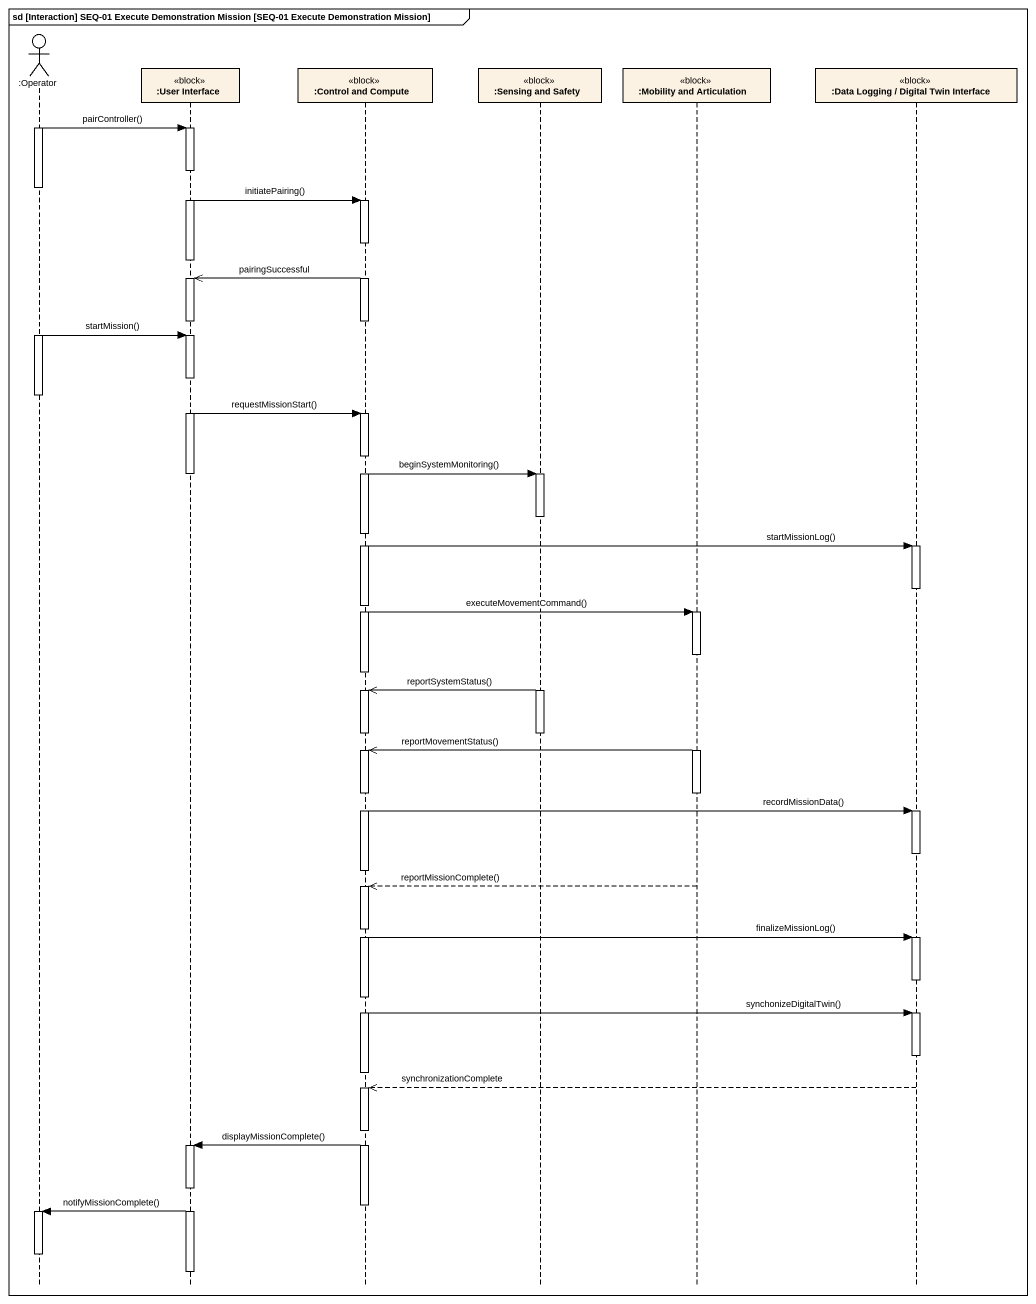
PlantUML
@startuml
mainframe sd [Interaction] SEQ-01 Execute Demonstration Mission [SEQ-01 Execute Demonstration Mission]
hide footbox
actor ":Operator" as Operator
participant ":User Interface" as User_Interface <<block>>
participant ":Control and Compute" as Control_and_Compute <<block>>
participant ":Sensing and Safety" as Sensing_and_Safety <<block>>
participant ":Mobility and Articulation" as Mobility_and_Articulation <<block>>
participant ":Data Logging / Digital Twin Interface" as Data_Logging_Digital_Twin <<block>>

activate Operator
Operator -> User_Interface : pairController()
activate User_Interface
deactivate Operator
User_Interface -> Control_and_Compute : initiatePairing()
activate Control_and_Compute
deactivate User_Interface
Control_and_Compute ->> User_Interface : pairingSuccessful
activate User_Interface
deactivate User_Interface
deactivate Control_and_Compute
activate Operator
Operator -> User_Interface : startMission()
activate User_Interface
deactivate Operator
User_Interface -> Control_and_Compute : requestMissionStart()
activate Control_and_Compute
Control_and_Compute -> Sensing_and_Safety : beginSystemMonitoring()
deactivate User_Interface
activate Sensing_and_Safety
deactivate Sensing_and_Safety
Control_and_Compute -> Data_Logging_Digital_Twin : startMissionLog()
activate Data_Logging_Digital_Twin
deactivate Data_Logging_Digital_Twin
Control_and_Compute -> Mobility_and_Articulation : executeMovementCommand()
activate Mobility_and_Articulation
deactivate Mobility_and_Articulation
deactivate Control_and_Compute
activate Sensing_and_Safety
Sensing_and_Safety ->> Control_and_Compute : reportSystemStatus()
activate Control_and_Compute
deactivate Control_and_Compute
deactivate Sensing_and_Safety
activate Mobility_and_Articulation
Mobility_and_Articulation ->> Control_and_Compute : reportMovementStatus()
activate Control_and_Compute
deactivate Mobility_and_Articulation
Control_and_Compute -> Data_Logging_Digital_Twin : recordMissionData()
activate Data_Logging_Digital_Twin
deactivate Data_Logging_Digital_Twin
deactivate Control_and_Compute
Mobility_and_Articulation -->> Control_and_Compute : reportMissionComplete()
activate Control_and_Compute
Control_and_Compute -> Data_Logging_Digital_Twin : finalizeMissionLog()
activate Data_Logging_Digital_Twin
deactivate Data_Logging_Digital_Twin
Control_and_Compute -> Data_Logging_Digital_Twin : synchonizeDigitalTwin()
activate Data_Logging_Digital_Twin
deactivate Data_Logging_Digital_Twin
deactivate Control_and_Compute
Data_Logging_Digital_Twin -->> Control_and_Compute : synchronizationComplete
activate Control_and_Compute
Control_and_Compute -> User_Interface : displayMissionComplete()
activate User_Interface
deactivate Control_and_Compute
User_Interface -> Operator : notifyMissionComplete()
activate Operator
deactivate Operator
deactivate User_Interface
@enduml
